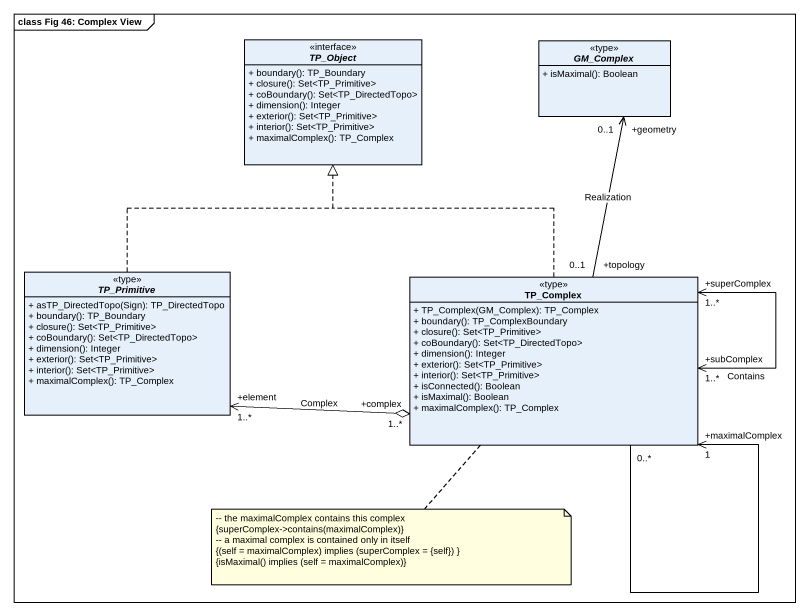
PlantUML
@startuml
mainframe class Fig 46: Complex View
hide circle
hide empty members
skinparam classAttributeIconSize 0
interface TP_Object {
  + boundary(): TP_Boundary
  + closure(): Set<TP_Primitive>
  + coBoundary(): Set<TP_DirectedTopo>
  + dimension(): Integer
  + exterior(): Set<TP_Primitive>
  + interior(): Set<TP_Primitive>
  + maximalComplex(): TP_Complex
}
abstract class GM_Complex <<type>> {
  + isMaximal(): Boolean
}
abstract class TP_Primitive <<type>> {
  + asTP_DirectedTopo(Sign): TP_DirectedTopo
  + boundary(): TP_Boundary
  + closure(): Set<TP_Primitive>
  + coBoundary(): Set<TP_DirectedTopo>
  + dimension(): Integer
  + exterior(): Set<TP_Primitive>
  + interior(): Set<TP_Primitive>
  + maximalComplex(): TP_Complex
}
class TP_Complex <<type>> {
  + TP_Complex(GM_Complex): TP_Complex
  + boundary(): TP_ComplexBoundary
  + closure(): Set<TP_Primitive>
  + coBoundary(): Set<TP_DirectedTopo>
  + dimension(): Integer
  + exterior(): Set<TP_Primitive>
  + interior(): Set<TP_Primitive>
  + isConnected(): Boolean
  + isMaximal(): Boolean
  + maximalComplex(): TP_Complex
}
GM_Complex "+geometry\n0..1" <-- "+topology\n0..1" TP_Complex : Realization
TP_Primitive .up.|> TP_Object
TP_Primitive "+element\n1..*" <-right-o "+complex\n1..*" TP_Complex : Complex
TP_Complex .up.|> TP_Object
TP_Complex "+subComplex\n1..*" <--> "+superComplex\n1..*" TP_Complex : Contains
TP_Complex "0..*" --> "+maximalComplex\n1" TP_Complex
note bottom of TP_Complex
  ~-- the maximalComplex contains this complex
  {superComplex->contains(maximalComplex)}
  ~-- a maximal complex is contained only in itself
  {(self = maximalComplex) implies (superComplex = {self}) }
  {isMaximal() implies (self = maximalComplex)}
end note
@enduml
